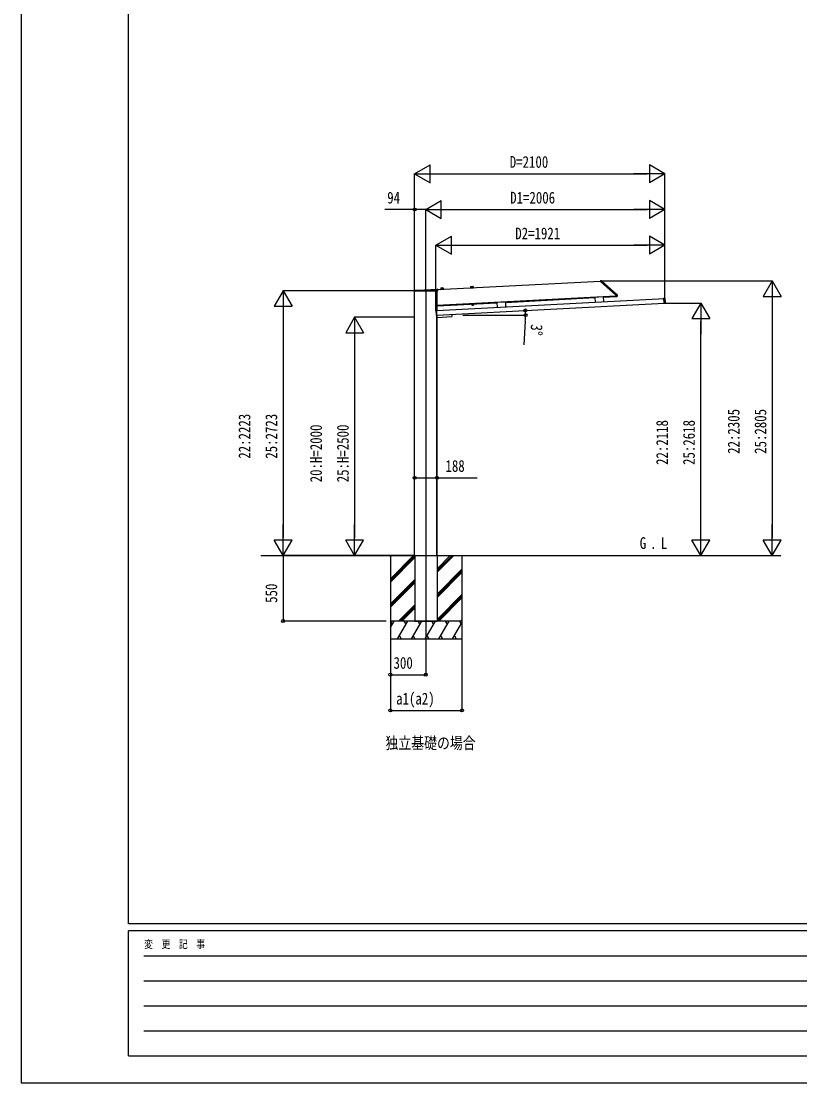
# Model space of a CAD drawing. Units: millimetres, scale not verified. Extents: x -12615 to 12615, y -8910 to 8910.
# Drawn here: x -12615 to -6085, y -8910 to 0 of the extents above; entities that cross this region are included whole.
import ezdxf
from ezdxf.enums import TextEntityAlignment as Align

# ---------------------------------------------------------------- set-up
doc = ezdxf.new("R2010")
doc.units = ezdxf.units.MM
doc.header["$LTSCALE"] = 50
for name, color, linetype in [('0-2_USER1', 3, 'Continuous'), ('0-3_YKK_12', 2, 'Continuous'), ('0-5_YKK_A1', 4, 'Continuous'), ('0-6_YKK_D', 6, 'Continuous'), ('0-7_YKK_ZWAK', 7, 'Continuous')]:
    doc.layers.add(name, color=color, linetype=linetype)
doc.styles.add('ＭＳ ゴシック', font='')
doc.styles.get('ＭＳ ゴシック').set_extended_font_data('MS Gothic')

msp = doc.modelspace()

# ---------------------------------------------------------------- linework, layer by layer
at = {"layer": '0-3_YKK_12'}
msp.add_line((-9221.86, -2259.27), (-9221.86, -5212.25), dxfattribs=at)
at = {"layer": '0-5_YKK_A1'}
for p, q in [((-9124.58, -2252.22), (-7756.8, -2180.54)), ((-8843.27, -2225.57), (-8828.33, -2224.78)), ((-8825.19, -2227.44), (-8824.44, -2234.09)), ((-7756.99, -2177.05), (-7749.39, -2177.12)), ((-7756.96, -2177.52), (-7756.99, -2177.05)), ((-7756.96, -2177.52), (-7756.67, -2183.15)), ((-7756.5, -2183.49), (-7627.02, -2300.08)), ((-7746.75, -2178.15), (-7618.89, -2293.27)), ((-9321.42, -2266.6), (-9321.35, -2258.75)), ((-9320.92, -2266.6), (-9321.42, -2266.6)), ((-9123.44, -2266.6), (-9320.92, -2266.6)), ((-9320.35, -2257.76), (-9124.84, -2257.76)), ((-9315.86, -4484.77), (-9315.86, -2266.6)), ((-9288.11, -2257.69), (-9125.87, -2249.18)), ((-9129.16, -2426.7), (-9129.16, -2266.6)), ((-9127.86, -2426.64), (-9127.86, -2266.6)), ((-9127.86, -2384.58), (-7626.57, -2305.9)), ((-9124.82, -2250.07), (-9123.85, -2258.64)), ((-9123.85, -2258.64), (-9123.84, -2258.67)), ((-9123.84, -2258.67), (-9122.94, -2266.6)), ((-9122.94, -2266.6), (-9123.44, -2266.6)), ((-9096.82, -2248.84), (-9096.84, -2250.37)), ((-9096.84, -2250.37), (-9072.87, -2249.11)), ((-9096.84, -2250.37), (-9072.87, -2249.11)), ((-9096.82, -2250.77), (-9096.84, -2250.37)), ((-9096.82, -2250.77), (-9072.85, -2249.51)), ((-9096.35, -2248.34), (-9073.57, -2247.15)), ((-9095.77, -2241.62), (-9095.82, -2248.31)), ((-9092.92, -2238.65), (-9077.99, -2237.87)), ((-9074.85, -2240.52), (-9074.09, -2247.18)), ((-9073.04, -2247.59), (-9072.87, -2249.11)), ((-9072.85, -2249.51), (-9072.87, -2249.11)), ((-8847.17, -2235.75), (-8847.18, -2237.29)), ((-8847.18, -2237.29), (-8823.21, -2236.03)), ((-8847.18, -2237.29), (-8823.21, -2236.03)), ((-8847.16, -2237.69), (-8847.18, -2237.29)), ((-8847.16, -2237.69), (-8823.19, -2236.43)), ((-8846.69, -2235.26), (-8823.91, -2234.06)), ((-8846.11, -2228.53), (-8846.17, -2235.23)), ((-8823.39, -2234.51), (-8823.21, -2236.03)), ((-8823.19, -2236.43), (-8823.21, -2236.03)), ((-7733.79, -2314.02), (-7804.69, -2317.74)), ((-7733.79, -2314.02), (-7731.72, -2353.47)), ((-7733.66, -2316.52), (-7626.3, -2310.89)), ((-7626.85, -2300.43), (-7626.77, -2302.04)), ((-7626.72, -2302.97), (-7626.77, -2302.04)), ((-7626.72, -2302.97), (-7619.08, -2303.04)), ((-7626.69, -2303.47), (-7626.72, -2302.97)), ((-7626.69, -2303.47), (-7626.3, -2310.89)), ((-7626.3, -2310.89), (-7618.69, -2310.49)), ((-7619.08, -2303.04), (-7617.67, -2303.05)), ((-7617.57, -2296.04), (-7617.25, -2302.12)), ((-7617.25, -2302.12), (-7617.18, -2303.52)), ((-9130.2, -2426.76), (-7217.93, -2326.54)), ((-9128.11, -2466.7), (-7222.52, -2366.84)), ((-9127.6, -2389.57), (-9127.86, -2384.62)), ((-9127.6, -2389.57), (-8625.03, -2363.23)), ((-8820.34, -2376.67), (-8835.33, -2377.46)), ((-8835.33, -2377.46), (-8835.08, -2382.37)), ((-8834.04, -2382.9), (-8835.08, -2382.37)), ((-8834.88, -2377.43), (-8834.96, -2375.84)), ((-8821.06, -2382.22), (-8834.04, -2382.9)), ((-8831.59, -2377.26), (-8831.33, -2382.17)), ((-8824.09, -2376.87), (-8823.83, -2381.78)), ((-8821.06, -2382.22), (-8820.09, -2381.59)), ((-8820.88, -2375.1), (-8820.8, -2376.7)), ((-8820.34, -2376.67), (-8820.09, -2381.59)), ((-8554.25, -2357.02), (-8625.16, -2360.74)), ((-8625.16, -2360.74), (-8623.09, -2400.18)), ((-8554.25, -2357.02), (-8552.19, -2396.47)), ((-8554.12, -2359.52), (-7804.56, -2320.23)), ((-7804.69, -2317.74), (-7802.62, -2357.18)), ((-7229.77, -2327.16), (-7224.61, -2326.89)), ((-7223.48, -2325.45), (-7224.68, -2325.52)), ((-7224.66, -2325.87), (-7224.68, -2325.52)), ((-7224.68, -2325.52), (-7224.68, -2325.52)), ((-7224.64, -2326.36), (-7224.66, -2325.87)), ((-7222.49, -2367.39), (-7224.64, -2326.36)), ((-7223.48, -2325.45), (-7223.48, -2325.45)), ((-7222.89, -2325.31), (-7217, -2325)), ((-7222.46, -2367.89), (-7222.49, -2367.39)), ((-7222.46, -2367.89), (-7222.44, -2368.24)), ((-7222.44, -2368.24), (-7221.24, -2368.17)), ((-7222.44, -2368.24), (-7222.44, -2368.24)), ((-7221.24, -2368.17), (-7221.24, -2368.17)), ((-7214.75, -2367.94), (-7220.64, -2368.25)), ((-7216.47, -2325.47), (-7214.27, -2367.42)), ((-9138.44, -2426.2), (-9136.24, -2468.14)), ((-9132.08, -2425.37), (-9137.97, -2425.68)), ((-9135.72, -2468.62), (-9129.83, -2468.31)), ((-9131.47, -2425.45), (-9130.27, -2425.38)), ((-9131.47, -2425.45), (-9131.47, -2425.45)), ((-9130.25, -2425.73), (-9130.27, -2425.38)), ((-9130.27, -2425.38), (-9130.27, -2425.38)), ((-9130.23, -2426.23), (-9130.25, -2425.73)), ((-9128.08, -2467.26), (-9130.23, -2426.23)), ((-9129.72, -2468.28), (-9128.83, -2485.27)), ((-9128.03, -2468.1), (-9129.23, -2468.17)), ((-9129.23, -2468.17), (-9129.23, -2468.17)), ((-9129.16, -4484.77), (-9129.16, -2468.16)), ((-9129.16, -2484.77), (-9128.86, -2484.77)), ((-9128.05, -2467.75), (-9128.08, -2467.26)), ((-9128.05, -2467.75), (-9128.03, -2468.1)), ((-9128.03, -2468.1), (-9128.03, -2468.1)), ((-9127.86, -4484.77), (-9127.86, -2486.21)), ((-9127.78, -2486.21), (-9003.45, -2479.7)), ((-9003.47, -2460.17), (-9002.5, -2478.65)), ((-10606.26, -4484.77), (-6243.47, -4484.77)), ((-9518.69, -4484.77), (-9518.69, -5184.77)), ((-9518.69, -4678.94), (-9324.52, -4484.77)), ((-9518.69, -4495.1), (-9508.36, -4484.77)), ((-9518.69, -4693.09), (-9312.94, -4487.34)), ((-9518.69, -4707.23), (-9312.94, -4501.48)), ((-9312.94, -4484.77), (-9312.94, -5034.77)), ((-9312.94, -4484.77), (-9312.94, -5034.77)), ((-9126.24, -4484.77), (-9126.24, -5034.77)), ((-9126.24, -4484.77), (-9126.24, -5034.77)), ((-9124.94, -4621.85), (-8987.86, -4484.77)), ((-9124.94, -4607.7), (-9002.01, -4484.77)), ((-9124.94, -4593.56), (-9016.15, -4484.77)), ((-8918.69, -4484.77), (-8918.69, -5184.77)), ((-9124.94, -4805.69), (-8918.69, -4599.45)), ((-9124.94, -4819.84), (-8918.69, -4613.59)), ((-9124.94, -4833.98), (-8918.69, -4627.73)), ((-9518.69, -4891.08), (-9312.94, -4685.33)), ((-9518.69, -4905.22), (-9312.94, -4699.47)), ((-9518.69, -4919.36), (-9312.94, -4713.61)), ((-9450.25, -5034.77), (-9312.94, -4897.46)), ((-9124.94, -5017.82), (-8918.69, -4811.58)), ((-9124.94, -5031.97), (-8918.69, -4825.72)), ((-9113.6, -5034.77), (-8918.69, -4839.86)), ((-9436.11, -5034.77), (-9312.94, -4911.6)), ((-9421.97, -5034.77), (-9312.94, -4925.74)), ((-8918.69, -5034.77), (-9518.69, -5034.77)), ((-9518.69, -5089.06), (-9487.35, -5034.77)), ((-9502.35, -5060.75), (-9517.35, -5034.77)), ((-9458.48, -5184.77), (-9371.88, -5034.77)), ((-9386.88, -5060.75), (-9401.88, -5034.77)), ((-9343.01, -5184.77), (-9256.41, -5034.77)), ((-9312.94, -5034.77), (-9126.24, -5034.77)), ((-9312.94, -5034.77), (-9126.24, -5034.77)), ((-9271.41, -5060.75), (-9286.41, -5034.77)), ((-9227.54, -5184.77), (-9140.94, -5034.77)), ((-9155.94, -5060.75), (-9170.94, -5034.77)), ((-9112.07, -5184.77), (-9025.47, -5034.77)), ((-9040.47, -5060.75), (-9055.47, -5034.77)), ((-8996.6, -5184.77), (-8918.69, -5049.83)), ((-8940, -5034.77), (-8925, -5060.75)), ((-8929.75, -5034.77), (-8918.69, -5023.71)), ((-9443.48, -5158.79), (-9428.48, -5184.77)), ((-9328.01, -5158.79), (-9313.01, -5184.77)), ((-9212.54, -5158.79), (-9197.54, -5184.77)), ((-9097.07, -5158.79), (-9082.07, -5184.77)), ((-8981.6, -5158.79), (-8966.6, -5184.77)), ((-9518.69, -5184.77), (-8918.69, -5184.77))]:
    msp.add_line(p, q, dxfattribs=at)
msp.add_lwpolyline([(-7617.18, -2303.52), (-7616.82, -2310.39), (-7618.69, -2310.49)], dxfattribs=at)
msp.add_lwpolyline([(-8836.49, -2374.31), (-8819.52, -2373.42), (-8819.43, -2375.02), (-8836.41, -2375.91)], close=True, dxfattribs=at)
for centre, radius, start, end in [((-8843.11, -2228.56), 3, 93, 179.5), ((-8828.17, -2227.78), 3, 6.5, 93), ((-7756.17, -2183.12), 0.5, 183, 228), ((-7749.42, -2181.12), 4, 48, 89.5), ((-9320.35, -2258.76), 1, 90, 176.5048), ((-9320.35, -2258.76), 1, 176.5048, 179.5), ((-9290.72, -2207.76), 50, 270, 273.00032), ((-9125.82, -2250.18), 1, 6.5, 93.00032), ((-9124.84, -2258.76), 1, 6.5, 90), ((-9096.32, -2248.84), 0.5, 93, 179.5), ((-9092.77, -2241.65), 3, 93, 179.5), ((-9077.83, -2240.86), 3, 6.5, 93), ((-9073.54, -2247.65), 0.5, 6.5, 93), ((-8846.67, -2235.76), 0.5, 93, 179.5), ((-8823.88, -2234.56), 0.5, 6.5, 93), ((-7627.35, -2300.45), 0.5, 3, 48), ((-7621.56, -2296.24), 4, 3, 48), ((-7617.68, -2303.55), 0.5, 3, 89.5), ((-8833.35, -2379.53), 3.32, 238.61575, 307.38425), ((-8828.2, -2370.16), 12.42, 255.41205, 290.58795), ((-8822.1, -2378.95), 3.32, 238.61575, 307.38425), ((-7223.44, -2322.58), 2.86, 272.73957, 279.49104), ((-7220.93, -2372.44), 4.28, 87.31821, 94.21342), ((-9131.81, -2422.6), 2.86, 266.50896, 273.26043), ((-9129.1, -2472.44), 4.28, 91.78658, 98.68179), ((-9127.83, -2485.21), 1, 183, 273), ((-9003.5, -2478.7), 1, 273, 3)]:
    msp.add_arc(centre, radius, start, end, dxfattribs=at)
for centre, major_axis, ratio, start_param, end_param in [((-7223.49, -2325.42), (0.599, 0.031), 0.061163, 4.712389, 5.0226887), ((-7222.87, -2325.61), (0.016, -0.3), 0.998135, 3.1415927, 3.9550709), ((-7220.66, -2367.95), (0.016, -0.3), 0.998135, 5.4698366, 6.2831853), ((-7216.97, -2325.5), (0.336, 0.373), 0.99628, 5.4996506, 7.06672), ((-7214.77, -2367.44), (0.373, -0.336), 0.99628, 5.4996506, 7.06672), ((-9137.94, -2426.18), (-0.373, 0.336), 0.99628, 5.4996506, 7.06672), ((-9135.74, -2468.12), (-0.336, -0.373), 0.99628, 5.4996506, 7.06672), ((-9132.06, -2425.67), (0.016, -0.3), 0.998135, 2.3281144, 3.1415927), ((-9131.47, -2425.41), (-0.599, -0.031), 0.061163, 1.2604966, 1.5707963), ((-9129.84, -2468.01), (0.016, -0.3), 0.998135, 0, 0.8133487)]:
    msp.add_ellipse(centre, major_axis=major_axis, ratio=ratio, start_param=start_param, end_param=end_param, dxfattribs=at)
at = {"layer": '0-6_YKK_D'}
for p, q in [((-9315.86, -1280.12), (-9185.95, -1205.12)), ((-9185.95, -1355.12), (-9185.95, -1205.12)), ((-7215.86, -1280.12), (-7345.76, -1205.12)), ((-7345.76, -1205.12), (-7345.76, -1355.12)), ((-9315.86, -2250.77), (-9315.86, -1279.12)), ((-9315.86, -1280.12), (-9185.95, -1355.12)), ((-9315.86, -1280.12), (-9056.05, -1280.12)), ((-9165.86, -1280.12), (-7365.86, -1280.12)), ((-7215.86, -1280.12), (-7475.66, -1280.12)), ((-7215.86, -1280.12), (-7345.76, -1355.12)), ((-7215.86, -2365.01), (-7215.86, -1279.12)), ((-9221.86, -1580.12), (-9091.95, -1505.12)), ((-9091.95, -1655.12), (-9091.95, -1505.12)), ((-7215.86, -1580.12), (-7345.76, -1505.12)), ((-7345.76, -1505.12), (-7345.76, -1655.12)), ((-9315.86, -2260.77), (-9315.86, -1579.12)), ((-9221.86, -2258.27), (-9221.86, -1579.12)), ((-9221.86, -2258.27), (-9221.86, -1579.12)), ((-9221.86, -1580.12), (-9091.95, -1655.12)), ((-9221.86, -1580.12), (-8962.05, -1580.12)), ((-9071.86, -1580.12), (-7365.86, -1580.12)), ((-7215.86, -1580.12), (-7475.66, -1580.12)), ((-7215.86, -1580.12), (-7345.76, -1655.12)), ((-7215.86, -2365.01), (-7215.86, -1579.12)), ((-9136.86, -1880.12), (-9006.96, -1805.12)), ((-9006.96, -1955.12), (-9006.96, -1805.12)), ((-7215.86, -1880.12), (-7345.76, -1805.12)), ((-7345.76, -1805.12), (-7345.76, -1955.12)), ((-9136.86, -2426.61), (-9136.86, -1879.12)), ((-9136.86, -1880.12), (-9006.96, -1955.12)), ((-9136.86, -1880.12), (-8877.05, -1880.12)), ((-8986.86, -1880.12), (-7365.86, -1880.12)), ((-7215.86, -1880.12), (-7475.66, -1880.12)), ((-7215.86, -1880.12), (-7345.76, -1955.12)), ((-7215.86, -2365.01), (-7215.86, -1879.12)), ((-7747.82, -2180.12), (-6314.86, -2180.12)), ((-6315.86, -2180.12), (-6390.86, -2310.03)), ((-6315.86, -2180.12), (-6240.86, -2310.03)), ((-6315.86, -2180.12), (-6315.86, -2439.93)), ((-10418.69, -2261.77), (-10493.69, -2391.67)), ((-9316.86, -2261.77), (-10419.69, -2261.77)), ((-10418.69, -2261.77), (-10343.69, -2391.67)), ((-10418.69, -2261.77), (-10418.69, -2521.57)), ((-6390.86, -2310.03), (-6240.86, -2310.03)), ((-10493.69, -2391.67), (-10343.69, -2391.67)), ((-7214.83, -2366.48), (-6914.86, -2366.48)), ((-6915.86, -2366.48), (-6990.86, -2496.39)), ((-6915.86, -2366.48), (-6840.86, -2496.39)), ((-6915.86, -2366.48), (-6915.86, -2626.29)), ((-6315.86, -2330.12), (-6315.86, -4334.77)), ((-10418.69, -2411.77), (-10418.69, -4334.77)), ((-9818.69, -2484.77), (-9893.69, -2614.67)), ((-9316.86, -2484.77), (-9819.69, -2484.77)), ((-9818.69, -2484.77), (-9743.69, -2614.67)), ((-9818.69, -2484.77), (-9818.69, -2744.57)), ((-8912.31, -2466.76), (-8384.23, -2466.76)), ((-8386.97, -2517.73), (-8400.57, -2715.66)), ((-6990.86, -2496.39), (-6840.86, -2496.39)), ((-6915.86, -4334.77), (-6915.86, -2516.48)), ((-9893.69, -2614.67), (-9743.69, -2614.67)), ((-9818.69, -2634.77), (-9818.69, -4334.77)), ((-10418.69, -4484.77), (-10418.69, -4224.96)), ((-9818.69, -4484.77), (-9818.69, -4224.96)), ((-6915.86, -4484.77), (-6915.86, -4224.96)), ((-6315.86, -4484.77), (-6315.86, -4224.96)), ((-10418.69, -4484.77), (-10493.69, -4354.86)), ((-10343.69, -4354.86), (-10493.69, -4354.86)), ((-10418.69, -4484.77), (-10343.69, -4354.86)), ((-9818.69, -4484.77), (-9893.69, -4354.86)), ((-9743.69, -4354.86), (-9893.69, -4354.86)), ((-9818.69, -4484.77), (-9743.69, -4354.86)), ((-6915.86, -4484.77), (-6990.86, -4354.86)), ((-6840.86, -4354.86), (-6990.86, -4354.86)), ((-6915.86, -4484.77), (-6840.86, -4354.86)), ((-6315.86, -4484.77), (-6390.86, -4354.86)), ((-6240.86, -4354.86), (-6390.86, -4354.86)), ((-6315.86, -4484.77), (-6240.86, -4354.86)), ((-9316.86, -4484.77), (-10419.69, -4484.77)), ((-9552.69, -4484.77), (-10419.69, -4484.77)), ((-10418.69, -4484.77), (-10418.69, -5034.77)), ((-9316.86, -4484.77), (-9819.69, -4484.77)), ((-9553.19, -5034.77), (-10419.69, -5034.77)), ((-9518.69, -5185.77), (-9518.69, -5785.77)), ((-9518.69, -5185.77), (-9518.69, -5485.77)), ((-9221.86, -5213.25), (-9221.86, -5485.77)), ((-8918.69, -5185.77), (-8918.69, -5785.77)), ((-9518.69, -5484.77), (-9221.86, -5484.77)), ((-9518.69, -5784.77), (-8918.69, -5784.77))]:
    msp.add_line(p, q, dxfattribs=at)
for points in [[(-9221.86, -1580.12), (-9315.86, -1580.12), (-9565.26, -1580.12)], [(-9315.86, -3831.91), (-9127.86, -3831.91), (-8792.06, -3831.91)]]:
    msp.add_lwpolyline(points, dxfattribs=at)
for centre in [(-9315.86, -1580.12), (-8386.25, -2427.82), (-8385.23, -2466.76), (-9315.86, -3831.91), (-9127.86, -3831.91), (-10418.69, -5034.77), (-9518.69, -5484.77), (-9221.86, -5484.77), (-9518.69, -5784.77), (-8918.69, -5784.77)]:
    msp.add_circle(centre, 12.75, dxfattribs=at)
for start, end in [(356.07133, 0), (0, 3)]:
    msp.add_arc((-9129.16, -2466.76), 743.93, start, end, dxfattribs=at)
at = {"layer": '0-7_YKK_ZWAK'}
for p, q in [((-11714.94, -7575), (-11714.94, 8325)), ((11685.06, -7575), (-11714.94, -7575)), ((-3914.94, -7635), (-11714.94, -7635)), ((-11714.94, -8685), (-11714.94, -7635)), ((-11587.44, -7845), (-4064.94, -7845)), ((-11587.44, -8055), (-4064.94, -8055)), ((-11587.44, -8265), (-4064.94, -8265)), ((-11587.44, -8475), (-4064.94, -8475)), ((-11714.94, -8685), (-3914.94, -8685))]:
    msp.add_line(p, q, dxfattribs=at)
msp.add_lwpolyline([(-12615, -8910), (12615, -8910), (12615, 8910), (-12615, 8910)], close=True, dxfattribs=at)

# ---------------------------------------------------------------- texts
at = {"layer": '0-2_USER1', "style": 'ＭＳ ゴシック', "width": 0.8}
for s, p in [('G', (-7427.27, -4459.46)), ('L', (-7249.95, -4459.46)), ('.', (-7340.87, -4459.46)), ('独立基礎の場合', (-9559.94, -6137.66))]:
    msp.add_text(s, height=98.97, dxfattribs=at).set_placement(p, align=Align.BOTTOM_LEFT)
at = {"layer": '0-6_YKK_D', "style": 'ＭＳ ゴシック', "width": 0.8}
for s, p in [('D=2100', (-8517.86, -1260.12)), ('94', (-9545.26, -1560.12)), ('D1=2006', (-8514.06, -1560.12)), ('D2=1921', (-8471.56, -1860.12)), ('188', (-9056.86, -3811.91)), ('300', (-9492.68, -5464.77)), ('a1(a2)', (-9470.69, -5764.77))]:
    msp.add_text(s, height=98.97, dxfattribs=at).set_placement(p, align=Align.BOTTOM_LEFT)
for s, rotation, p in [('3°', 266.071, (-8368.39, -2539.05)), ('22:2305', 90, (-6560.86, -3631.25)), ('25:2805', 90, (-6335.86, -3631.25)), ('22:2223', 90, (-10663.69, -3672.07)), ('25:2723', 90, (-10438.69, -3672.07)), ('22:2118', 90, (-7160.86, -3724.43)), ('25:2618', 90, (-6935.86, -3724.43)), ('20:H=2000', 90, (-10063.69, -3869.97)), ('25:H=2500', 90, (-9838.69, -3869.97)), ('550', 90, (-10438.69, -4882.17))]:
    msp.add_text(s, height=98.97, rotation=rotation, dxfattribs=at).set_placement(p, align=Align.BOTTOM_LEFT)
at = {"layer": '0-7_YKK_ZWAK', "style": 'ＭＳ ゴシック', "width": 0.8}
msp.add_text('変  更  記  事', height=65.98, dxfattribs=at).set_placement((-11583.93, -7800), align=Align.BOTTOM_LEFT)

doc.saveas('drawing.dxf')
